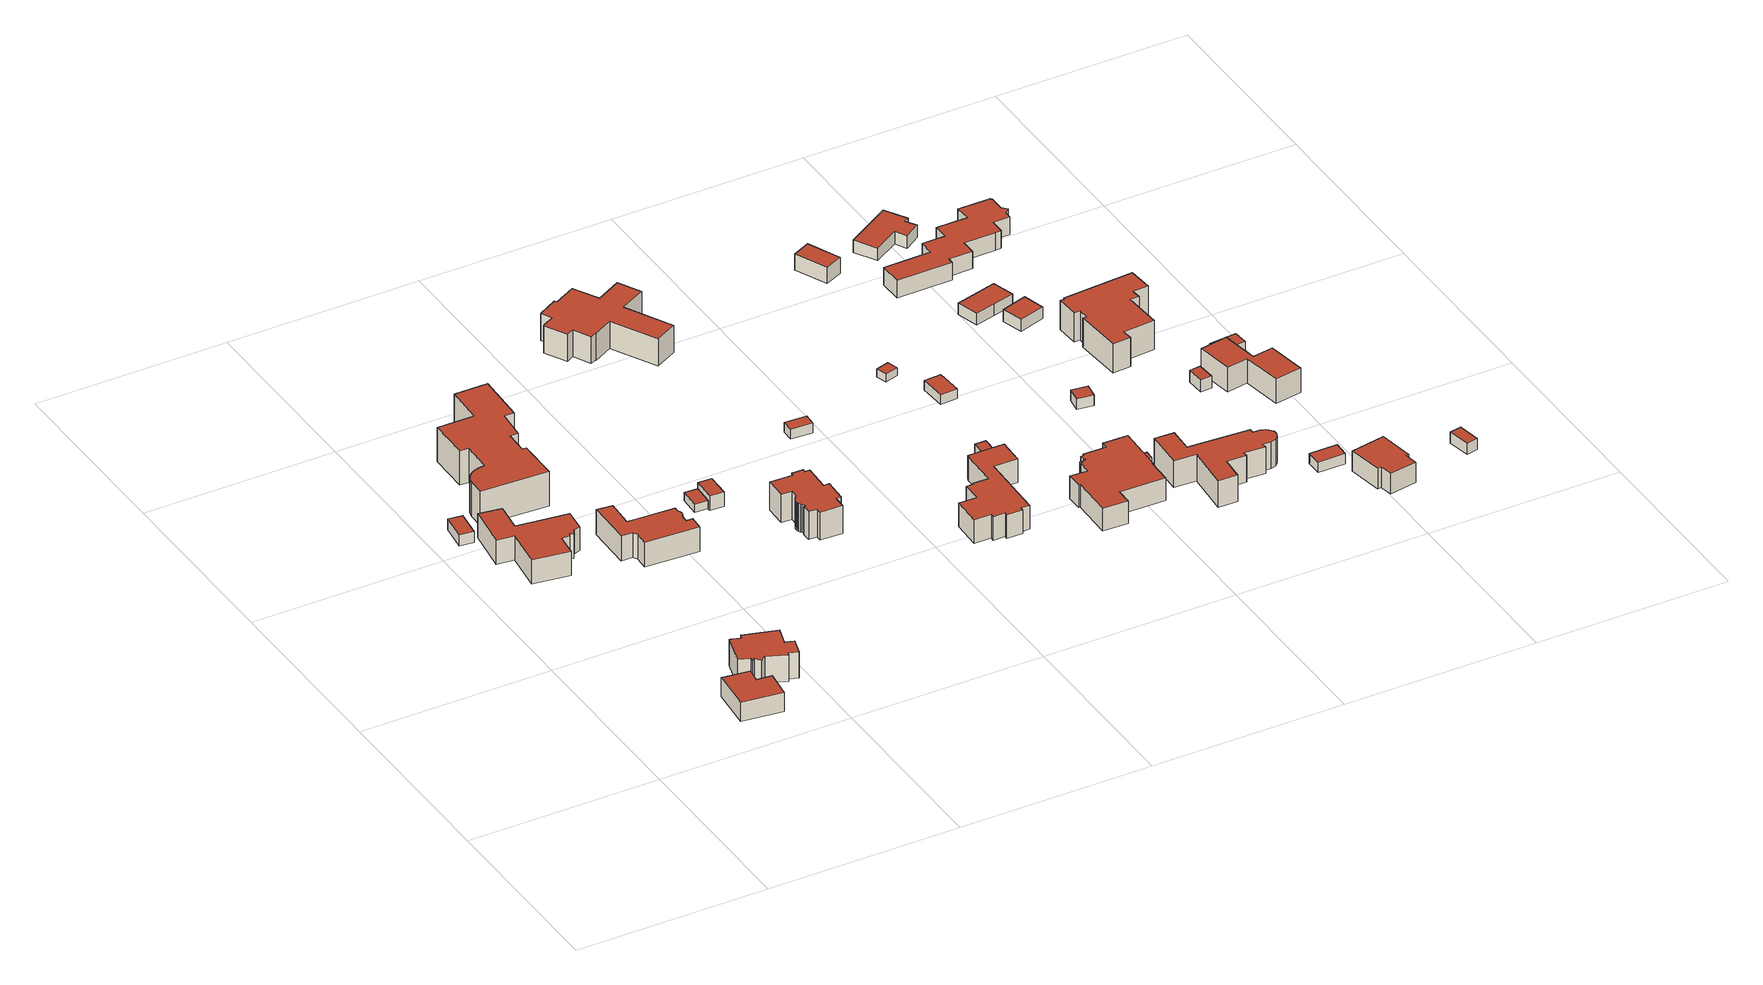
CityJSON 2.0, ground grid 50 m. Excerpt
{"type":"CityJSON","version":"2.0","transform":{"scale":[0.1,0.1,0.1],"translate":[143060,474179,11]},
"CityObjects":{
"building1":{"type":"Building","attributes":{"b3_dak_type":"slanted","b3_h_dak_50p":22.9,"b3_h_dak_70p":23.59,"b3_h_dak_max":24.57,"b3_h_dak_min":20.75,"b3_h_maaiveld":18.26,"b3_kas_warenhuis":false,"b3_mutatie_ahn3_ahn4":false,"b3_reconstructie_onvolledig":false,"b3_rmse_lod12":1.13,"b3_rmse_lod13":1.13,"b3_rmse_lod22":0.064,"b3_val3dity_lod12":"[]","b3_val3dity_lod13":"[]","b3_val3dity_lod22":"[]","b3_volume_lod12":544.6,"b3_volume_lod13":544.6,"b3_volume_lod22":480.14,"geconstateerd":false,"oorspronkelijkbouwjaar":2007,"status":"Pand in gebruik"},"children":["building1-1"]},
"building1-1":{"type":"BuildingPart","parents":["building1"],"geometry":[{"type":"Solid","lod":"1.2","boundaries":[[[[0,1,2,3,4,5]],[[6,4,3,7]],[[8,5,4,6]],[[9,1,0,10]],[[11,2,1,9]],[[7,3,2,11]],[[10,0,5,8]],[[10,8,6,7,11,9]]]],"semantics":{"surfaces":[{"type":"GroundSurface"},{"type":"WallSurface","on_footprint_edge":true},{"type":"RoofSurface"}],"values":[[0,1,1,1,1,1,1,2]]}}]},
"building2":{"type":"Building","attributes":{"b3_dak_type":"slanted","b3_h_dak_50p":22.09,"b3_h_dak_70p":22.3,"b3_h_dak_max":22.69,"b3_h_dak_min":21.48,"b3_h_maaiveld":19.28,"b3_kas_warenhuis":false,"b3_mutatie_ahn3_ahn4":false,"b3_reconstructie_onvolledig":false,"b3_rmse_lod12":0.323,"b3_rmse_lod13":0.323,"b3_rmse_lod22":0.0519,"b3_val3dity_lod12":"[]","b3_val3dity_lod13":"[]","b3_val3dity_lod22":"[]","b3_volume_lod12":74.94,"b3_volume_lod13":74.94,"b3_volume_lod22":70.49,"geconstateerd":false,"oorspronkelijkbouwjaar":2002,"status":"Pand in gebruik"},"children":["building2-1"]},
"building2-1":{"type":"BuildingPart","parents":["building2"],"geometry":[{"type":"Solid","lod":"1.2","boundaries":[[[[12,13,14,15]],[[16,13,12,17]],[[18,14,13,16]],[[17,12,15,19]],[[19,15,14,18]],[[19,18,16,17]]]],"semantics":{"surfaces":[{"type":"GroundSurface"},{"type":"WallSurface","on_footprint_edge":true},{"type":"RoofSurface"}],"values":[[0,1,1,1,1,2]]}}]},
"building3":{"type":"Building","attributes":{"b3_dak_type":"slanted","b3_h_dak_50p":24.72,"b3_h_dak_70p":25.6,"b3_h_dak_max":28.55,"b3_h_dak_min":22.08,"b3_h_maaiveld":19.11,"b3_kas_warenhuis":false,"b3_mutatie_ahn3_ahn4":false,"b3_reconstructie_onvolledig":false,"b3_rmse_lod12":1.85,"b3_rmse_lod13":1.85,"b3_rmse_lod22":0.14,"b3_val3dity_lod12":"[]","b3_val3dity_lod13":"[]","b3_val3dity_lod22":"[]","b3_volume_lod12":1568.44,"b3_volume_lod13":1568.44,"b3_volume_lod22":1357.62,"geconstateerd":false,"oorspronkelijkbouwjaar":1906,"status":"Pand in gebruik"},"children":["building3-1"]},
"building3-1":{"type":"BuildingPart","parents":["building3"],"geometry":[{"type":"Solid","lod":"1.2","boundaries":[[[[20,21,22,23,24,25,26,27,28,29,30,31,32,33,34,35,36]],[[37,21,20,38]],[[38,20,36,39]],[[39,36,35,40]],[[41,22,21,37]],[[42,28,27,43]],[[44,31,30,45]],[[46,32,31,44]],[[43,27,26,47]],[[48,23,22,41]],[[49,29,28,42]],[[45,30,29,49]],[[47,26,25,50]],[[50,25,24,51]],[[51,24,23,48]],[[40,35,34,52]],[[52,34,33,53]],[[53,33,32,46]],[[53,46,44,45,49,42,43,47,50,51,48,41,37,38,39,40,52]]]],"semantics":{"surfaces":[{"type":"GroundSurface"},{"type":"WallSurface","on_footprint_edge":true},{"type":"RoofSurface"}],"values":[[0,1,1,1,1,1,1,1,1,1,1,1,1,1,1,1,1,1,2]]}}]},
"building4":{"type":"Building","attributes":{"b3_dak_type":"slanted","b3_h_dak_50p":24.67,"b3_h_dak_70p":25.36,"b3_h_dak_max":26.97,"b3_h_dak_min":21.22,"b3_h_maaiveld":18.17,"b3_kas_warenhuis":false,"b3_mutatie_ahn3_ahn4":false,"b3_reconstructie_onvolledig":false,"b3_rmse_lod12":1.66,"b3_rmse_lod13":1.23,"b3_rmse_lod22":0.348,"b3_val3dity_lod12":"[]","b3_val3dity_lod13":"[]","b3_val3dity_lod22":"[]","b3_volume_lod12":902.45,"b3_volume_lod13":887.34,"b3_volume_lod22":794.93,"geconstateerd":false,"oorspronkelijkbouwjaar":1911,"status":"Verbouwing pand"},"children":["building4-1"]},
"building4-1":{"type":"BuildingPart","parents":["building4"],"geometry":[{"type":"Solid","lod":"1.2","boundaries":[[[[54,55,56,57,58,59,60,61,62,63,64,65,66,67,68,69,70]],[[71,64,63,72]],[[72,63,62,73]],[[74,60,59,75]],[[76,61,60,74]],[[77,65,64,71]],[[78,66,65,77]],[[73,62,61,76]],[[79,55,54,80]],[[75,59,58,81]],[[82,57,56,83]],[[81,58,57,82]],[[83,56,55,79]],[[84,67,66,78]],[[80,54,70,85]],[[85,70,69,86]],[[86,69,68,87]],[[87,68,67,84]],[[87,84,78,77,71,72,73,76,74,75,81,82,83,79,80,85,86]]]],"semantics":{"surfaces":[{"type":"GroundSurface"},{"type":"WallSurface","on_footprint_edge":true},{"type":"RoofSurface"}],"values":[[0,1,1,1,1,1,1,1,1,1,1,1,1,1,1,1,1,1,2]]}}]},
"building5":{"type":"Building","attributes":{"b3_dak_type":"slanted","b3_h_dak_50p":24.97,"b3_h_dak_70p":25.93,"b3_h_dak_max":30.22,"b3_h_dak_min":21.81,"b3_h_maaiveld":16.63,"b3_kas_warenhuis":false,"b3_mutatie_ahn3_ahn4":false,"b3_reconstructie_onvolledig":false,"b3_rmse_lod12":1.96,"b3_rmse_lod13":1.95,"b3_rmse_lod22":0.185,"b3_val3dity_lod12":"[]","b3_val3dity_lod13":"[]","b3_val3dity_lod22":"[]","b3_volume_lod12":4618.43,"b3_volume_lod13":4620.15,"b3_volume_lod22":4129.19,"geconstateerd":false,"oorspronkelijkbouwjaar":2002,"status":"Pand in gebruik"},"children":["building5-1"]},
"building5-1":{"type":"BuildingPart","parents":["building5"],"geometry":[{"type":"Solid","lod":"1.2","boundaries":[[[[88,89,90,91,92,93,94,95,96,97,98,99,100,101,102,103,104,105,106,107,108]],[[109,105,104,110]],[[111,106,105,109]],[[110,104,103,112]],[[112,103,102,113]],[[114,91,90,115]],[[116,99,98,117]],[[113,102,101,118]],[[119,93,92,120]],[[120,92,91,114]],[[118,101,100,121]],[[121,100,99,116]],[[122,97,96,123]],[[123,96,95,124]],[[117,98,97,122]],[[124,95,94,125]],[[125,94,93,119]],[[126,89,88,127]],[[115,90,89,126]],[[127,88,108,128]],[[128,108,107,129]],[[129,107,106,111]],[[129,111,109,110,112,113,118,121,116,117,122,123,124,125,119,120,114,115,126,127,128]]]],"semantics":{"surfaces":[{"type":"GroundSurface"},{"type":"WallSurface","on_footprint_edge":true},{"type":"RoofSurface"}],"values":[[0,1,1,1,1,1,1,1,1,1,1,1,1,1,1,1,1,1,1,1,1,1,2]]}}]},
"building6":{"type":"Building","attributes":{"b3_dak_type":"slanted","b3_h_dak_50p":23.95,"b3_h_dak_70p":24.98,"b3_h_dak_max":26.87,"b3_h_dak_min":20.5,"b3_h_maaiveld":18.11,"b3_kas_warenhuis":false,"b3_mutatie_ahn3_ahn4":false,"b3_reconstructie_onvolledig":false,"b3_rmse_lod12":2.41,"b3_rmse_lod13":1.26,"b3_rmse_lod22":0.0573,"b3_val3dity_lod12":"[]","b3_val3dity_lod13":"[]","b3_val3dity_lod22":"[]","b3_volume_lod12":1147.74,"b3_volume_lod13":972.97,"b3_volume_lod22":872.02,"geconstateerd":false,"oorspronkelijkbouwjaar":1912,"status":"Pand in gebruik"},"children":["building6-1"]},
"building6-1":{"type":"BuildingPart","parents":["building6"],"geometry":[{"type":"Solid","lod":"1.2","boundaries":[[[[130,131,132,133,134,135,136,137,138,139,140,141,142,143,144,145,146,147,148,149,150,151]],[[152,150,149,153]],[[154,148,147,155]],[[155,147,146,156]],[[156,146,145,157]],[[153,149,148,154]],[[158,131,130,159]],[[157,145,144,160]],[[160,144,143,161]],[[161,143,142,162]],[[162,142,141,163]],[[163,141,140,164]],[[164,140,139,165]],[[166,137,136,167]],[[168,138,137,166]],[[165,139,138,168]],[[167,136,135,169]],[[169,135,134,170]],[[170,134,133,171]],[[171,133,132,172]],[[173,151,150,152]],[[159,130,151,173]],[[172,132,131,158]],[[172,158,159,173,152,153,154,155,156,157,160,161,162,163,164,165,168,166,167,169,170,171]]]],"semantics":{"surfaces":[{"type":"GroundSurface"},{"type":"WallSurface","on_footprint_edge":true},{"type":"RoofSurface"}],"values":[[0,1,1,1,1,1,1,1,1,1,1,1,1,1,1,1,1,1,1,1,1,1,1,2]]}}]},
"building7":{"type":"Building","attributes":{"b3_dak_type":"slanted","b3_h_dak_50p":19.41,"b3_h_dak_70p":19.46,"b3_h_dak_max":20.39,"b3_h_dak_min":19.2,"b3_h_maaiveld":17.26,"b3_kas_warenhuis":false,"b3_mutatie_ahn3_ahn4":false,"b3_reconstructie_onvolledig":false,"b3_rmse_lod12":0.32,"b3_rmse_lod13":0.32,"b3_rmse_lod22":0.264,"b3_val3dity_lod12":"[]","b3_val3dity_lod13":"[]","b3_val3dity_lod22":"[]","b3_volume_lod12":40.21,"b3_volume_lod13":40.21,"b3_volume_lod22":39.41,"geconstateerd":false,"oorspronkelijkbouwjaar":2015,"status":"Pand in gebruik"},"children":["building7-1"]},
"building7-1":{"type":"BuildingPart","parents":["building7"],"geometry":[{"type":"Solid","lod":"1.2","boundaries":[[[[174,175,176,177]],[[178,176,175,179]],[[180,177,176,178]],[[181,174,177,180]],[[179,175,174,181]],[[179,181,180,178]]]],"semantics":{"surfaces":[{"type":"GroundSurface"},{"type":"WallSurface","on_footprint_edge":true},{"type":"RoofSurface"}],"values":[[0,1,1,1,1,2]]}}]},
"building8":{"type":"Building","attributes":{"b3_dak_type":"slanted","b3_h_dak_50p":20.77,"b3_h_dak_70p":21.13,"b3_h_dak_max":21.86,"b3_h_dak_min":19.8,"b3_h_maaiveld":17.19,"b3_kas_warenhuis":false,"b3_mutatie_ahn3_ahn4":false,"b3_reconstructie_onvolledig":false,"b3_rmse_lod12":0.641,"b3_rmse_lod13":0.641,"b3_rmse_lod22":0.173,"b3_val3dity_lod12":"[]","b3_val3dity_lod13":"[]","b3_val3dity_lod22":"[]","b3_volume_lod12":87.52,"b3_volume_lod13":87.52,"b3_volume_lod22":88.59,"geconstateerd":false,"oorspronkelijkbouwjaar":1920,"status":"Pand in gebruik"},"children":["building8-1"]},
"building8-1":{"type":"BuildingPart","parents":["building8"],"geometry":[{"type":"Solid","lod":"1.2","boundaries":[[[[182,183,184,185]],[[186,183,182,187]],[[188,184,183,186]],[[187,182,185,189]],[[189,185,184,188]],[[189,188,186,187]]]],"semantics":{"surfaces":[{"type":"GroundSurface"},{"type":"WallSurface","on_footprint_edge":true},{"type":"RoofSurface"}],"values":[[0,1,1,1,1,2]]}}]},
"building9":{"type":"Building","attributes":{"b3_dak_type":"slanted","b3_h_dak_50p":24.03,"b3_h_dak_70p":24.67,"b3_h_dak_max":25.68,"b3_h_dak_min":19.98,"b3_h_maaiveld":16.99,"b3_kas_warenhuis":false,"b3_mutatie_ahn3_ahn4":false,"b3_reconstructie_onvolledig":false,"b3_rmse_lod12":1.47,"b3_rmse_lod13":1.24,"b3_rmse_lod22":0.271,"b3_val3dity_lod12":"[]","b3_val3dity_lod13":"[]","b3_val3dity_lod22":"[]","b3_volume_lod12":1145.18,"b3_volume_lod13":1140.78,"b3_volume_lod22":1043.42,"geconstateerd":false,"oorspronkelijkbouwjaar":1912,"status":"Pand in gebruik"},"children":["building9-1"]},
"building9-1":{"type":"BuildingPart","parents":["building9"],"geometry":[{"type":"Solid","lod":"1.2","boundaries":[[[[190,191,192,193,194,195,196,197,198,199,200,201,202,203,204,205,206,207,208,209,210,211,212,213,214,215,216,217,218]],[[219,214,213,220]],[[221,215,214,219]],[[222,212,211,223]],[[220,213,212,222]],[[224,198,197,225]],[[226,216,215,221]],[[227,210,209,228]],[[223,211,210,227]],[[229,217,216,226]],[[228,209,208,230]],[[231,207,206,232]],[[230,208,207,231]],[[233,205,204,234]],[[232,206,205,233]],[[234,204,203,235]],[[235,203,202,236]],[[236,202,201,237]],[[237,201,200,238]],[[239,191,190,240]],[[241,192,191,239]],[[238,200,199,242]],[[242,199,198,224]],[[243,195,194,244]],[[245,196,195,243]],[[225,197,196,245]],[[244,194,193,246]],[[246,193,192,241]],[[247,218,217,229]],[[240,190,218,247]],[[240,247,229,226,221,219,220,222,223,227,228,230,231,232,233,234,235,236,237,238,242,224,225,245,243,244,246,241,239]]]],"semantics":{"surfaces":[{"type":"GroundSurface"},{"type":"WallSurface","on_footprint_edge":true},{"type":"RoofSurface"}],"values":[[0,1,1,1,1,1,1,1,1,1,1,1,1,1,1,1,1,1,1,1,1,1,1,1,1,1,1,1,1,1,2]]}}]},
"building10":{"type":"Building","attributes":{"b3_dak_type":"slanted","b3_h_dak_50p":22.88,"b3_h_dak_70p":23.99,"b3_h_dak_max":26.92,"b3_h_dak_min":20.02,"b3_h_maaiveld":16.65,"b3_kas_warenhuis":false,"b3_mutatie_ahn3_ahn4":false,"b3_reconstructie_onvolledig":false,"b3_rmse_lod12":2,"b3_rmse_lod13":1.92,"b3_rmse_lod22":0.146,"b3_val3dity_lod12":"[]","b3_val3dity_lod13":"[]","b3_val3dity_lod22":"[303]","b3_volume_lod12":2554.31,"b3_volume_lod13":2588.06,"b3_volume_lod22":2226.44,"geconstateerd":false,"oorspronkelijkbouwjaar":1980,"status":"Pand in gebruik"},"children":["building10-1"]},
"building10-1":{"type":"BuildingPart","parents":["building10"],"geometry":[{"type":"Solid","lod":"1.2","boundaries":[[[[248,249,250,251,252,253,254,255,256,257,258,259,260,261,262,263,264,265,266,267]],[[268,261,260,269]],[[269,260,259,270]],[[271,262,261,268]],[[270,259,258,272]],[[272,258,257,273]],[[273,257,256,274]],[[274,256,255,275]],[[275,255,254,276]],[[276,254,253,277]],[[277,253,252,278]],[[278,252,251,279]],[[279,251,250,280]],[[281,249,248,282]],[[280,250,249,281]],[[283,264,263,284]],[[282,248,267,285]],[[285,267,266,286]],[[287,265,264,283]],[[284,263,262,271]],[[286,266,265,287]],[[286,287,283,284,271,268,269,270,272,273,274,275,276,277,278,279,280,281,282,285]]]],"semantics":{"surfaces":[{"type":"GroundSurface"},{"type":"WallSurface","on_footprint_edge":true},{"type":"RoofSurface"}],"values":[[0,1,1,1,1,1,1,1,1,1,1,1,1,1,1,1,1,1,1,1,1,2]]}}]},
"building11":{"type":"Building","attributes":{"b3_dak_type":"multiple horizontal","b3_h_dak_50p":18.12,"b3_h_dak_70p":18.23,"b3_h_dak_max":18.45,"b3_h_dak_min":17.78,"b3_h_maaiveld":15.51,"b3_kas_warenhuis":false,"b3_mutatie_ahn3_ahn4":false,"b3_reconstructie_onvolledig":false,"b3_rmse_lod12":0.187,"b3_rmse_lod13":0.187,"b3_rmse_lod22":0.0232,"b3_val3dity_lod12":"[]","b3_val3dity_lod13":"[]","b3_val3dity_lod22":"[]","b3_volume_lod12":48.86,"b3_volume_lod13":48.86,"b3_volume_lod22":47,"geconstateerd":false,"oorspronkelijkbouwjaar":2005,"status":"Pand in gebruik"},"children":["building11-1"]},
"building11-1":{"type":"BuildingPart","parents":["building11"],"geometry":[{"type":"Solid","lod":"1.2","boundaries":[[[[288,289,290,291]],[[292,289,288,293]],[[293,288,291,294]],[[295,290,289,292]],[[294,291,290,295]],[[294,295,292,293]]]],"semantics":{"surfaces":[{"type":"GroundSurface"},{"type":"WallSurface","on_footprint_edge":true},{"type":"RoofSurface"}],"values":[[0,1,1,1,1,2]]}}]},
"building12":{"type":"Building","attributes":{"b3_dak_type":"slanted","b3_h_dak_50p":21.19,"b3_h_dak_70p":22.03,"b3_h_dak_max":24.36,"b3_h_dak_min":18.26,"b3_h_maaiveld":15.5,"b3_kas_warenhuis":false,"b3_mutatie_ahn3_ahn4":false,"b3_reconstructie_onvolledig":false,"b3_rmse_lod12":1.66,"b3_rmse_lod13":1.66,"b3_rmse_lod22":0.124,"b3_val3dity_lod12":"[]","b3_val3dity_lod13":"[]","b3_val3dity_lod22":"[]","b3_volume_lod12":1557.78,"b3_volume_lod13":1557.78,"b3_volume_lod22":1345.39,"geconstateerd":false,"oorspronkelijkbouwjaar":1985,"status":"Pand in gebruik"},"children":["building12-1"]},
"building12-1":{"type":"BuildingPart","parents":["building12"],"geometry":[{"type":"Solid","lod":"1.2","boundaries":[[[[296,297,298,299,300,301,302,303,304,305,306,307,308,309,310,311,312,313,314,315]],[[316,313,312,317]],[[318,314,313,316]],[[319,308,307,320]],[[321,309,308,319]],[[320,307,306,322]],[[322,306,305,323]],[[324,304,303,325]],[[323,305,304,324]],[[325,303,302,326]],[[326,302,301,327]],[[327,301,300,328]],[[328,300,299,329]],[[330,297,296,331]],[[329,299,298,332]],[[332,298,297,330]],[[331,296,315,333]],[[334,310,309,321]],[[335,311,310,334]],[[317,312,311,335]],[[333,315,314,318]],[[333,318,316,317,335,334,321,319,320,322,323,324,325,326,327,328,329,332,330,331]]]],"semantics":{"surfaces":[{"type":"GroundSurface"},{"type":"WallSurface","on_footprint_edge":true},{"type":"RoofSurface"}],"values":[[0,1,1,1,1,1,1,1,1,1,1,1,1,1,1,1,1,1,1,1,1,2]]}}]},
"building13":{"type":"Building","attributes":{"b3_dak_type":"slanted","b3_h_dak_50p":17.94,"b3_h_dak_70p":18.1,"b3_h_dak_max":18.31,"b3_h_dak_min":17.45,"b3_h_maaiveld":15.25,"b3_kas_warenhuis":false,"b3_mutatie_ahn3_ahn4":false,"b3_reconstructie_onvolledig":false,"b3_rmse_lod12":0.229,"b3_rmse_lod13":0.229,"b3_rmse_lod22":0.0531,"b3_val3dity_lod12":"[]","b3_val3dity_lod13":"[]","b3_val3dity_lod22":"[]","b3_volume_lod12":36.89,"b3_volume_lod13":36.89,"b3_volume_lod22":35.04,"geconstateerd":false,"oorspronkelijkbouwjaar":1985,"status":"Pand in gebruik"},"children":["building13-1"]},
"building13-1":{"type":"BuildingPart","parents":["building13"],"geometry":[{"type":"Solid","lod":"1.2","boundaries":[[[[336,337,338,339]],[[340,336,339,341]],[[341,339,338,342]],[[342,338,337,343]],[[343,337,336,340]],[[343,340,341,342]]]],"semantics":{"surfaces":[{"type":"GroundSurface"},{"type":"WallSurface","on_footprint_edge":true},{"type":"RoofSurface"}],"values":[[0,1,1,1,1,2]]}}]},
"building14":{"type":"Building","attributes":{"b3_dak_type":"slanted","b3_h_dak_50p":16.38,"b3_h_dak_70p":16.51,"b3_h_dak_max":16.69,"b3_h_dak_min":16,"b3_h_maaiveld":14.3,"b3_kas_warenhuis":false,"b3_mutatie_ahn3_ahn4":false,"b3_reconstructie_onvolledig":false,"b3_rmse_lod12":0.215,"b3_rmse_lod13":0.215,"b3_rmse_lod22":0.0604,"b3_val3dity_lod12":"[]","b3_val3dity_lod13":"[]","b3_val3dity_lod22":"[]","b3_volume_lod12":23.32,"b3_volume_lod13":23.32,"b3_volume_lod22":21.91,"geconstateerd":false,"oorspronkelijkbouwjaar":2005,"status":"Pand in gebruik"},"children":["building14-1"]},
"building14-1":{"type":"BuildingPart","parents":["building14"],"geometry":[{"type":"Solid","lod":"1.2","boundaries":[[[[344,345,346,347]],[[348,346,345,349]],[[350,347,346,348]],[[351,344,347,350]],[[349,345,344,351]],[[349,351,350,348]]]],"semantics":{"surfaces":[{"type":"GroundSurface"},{"type":"WallSurface","on_footprint_edge":true},{"type":"RoofSurface"}],"values":[[0,1,1,1,1,2]]}}]},
"building15":{"type":"Building","attributes":{"b3_dak_type":"slanted","b3_h_dak_50p":19.77,"b3_h_dak_70p":20.82,"b3_h_dak_max":23.13,"b3_h_dak_min":15.05,"b3_h_maaiveld":14.56,"b3_kas_warenhuis":false,"b3_mutatie_ahn3_ahn4":false,"b3_reconstructie_onvolledig":false,"b3_rmse_lod12":1.78,"b3_rmse_lod13":1.78,"b3_rmse_lod22":0.164,"b3_val3dity_lod12":"[]","b3_val3dity_lod13":"[]","b3_val3dity_lod22":"[]","b3_volume_lod12":2058.43,"b3_volume_lod13":2058.43,"b3_volume_lod22":1721.95,"geconstateerd":false,"oorspronkelijkbouwjaar":1985,"status":"Pand in gebruik"},"children":["building15-1"]},
"building15-1":{"type":"BuildingPart","parents":["building15"],"geometry":[{"type":"Solid","lod":"1.2","boundaries":[[[[352,353,354,355,356,357,358,359,360,361,362,363,364,365,366,367,368,369,370,371,372,373,374,375]],[[376,353,352,377]],[[377,352,375,378]],[[378,375,374,379]],[[379,374,373,380]],[[380,373,372,381]],[[382,355,354,383]],[[383,354,353,376]],[[384,368,367,385]],[[386,369,368,384]],[[387,370,369,386]],[[385,367,366,388]],[[389,356,355,382]],[[390,357,356,389]],[[381,372,371,391]],[[392,365,364,393]],[[388,366,365,392]],[[391,371,370,387]],[[394,362,361,395]],[[395,361,360,396]],[[397,358,357,390]],[[398,359,358,397]],[[393,364,363,399]],[[399,363,362,394]],[[396,360,359,398]],[[398,397,390,389,382,383,376,377,378,379,380,381,391,387,386,384,385,388,392,393,399,394,395,396]]]],"semantics":{"surfaces":[{"type":"GroundSurface"},{"type":"WallSurface","on_footprint_edge":true},{"type":"RoofSurface"}],"values":[[0,1,1,1,1,1,1,1,1,1,1,1,1,1,1,1,1,1,1,1,1,1,1,1,1,2]]}}]},
"building16":{"type":"Building","attributes":{"b3_dak_type":"slanted","b3_h_dak_50p":16.86,"b3_h_dak_70p":17.04,"b3_h_dak_max":17.31,"b3_h_dak_min":16.4,"b3_h_maaiveld":14.42,"b3_kas_warenhuis":false,"b3_mutatie_ahn3_ahn4":false,"b3_reconstructie_onvolledig":false,"b3_rmse_lod12":0.318,"b3_rmse_lod13":0.318,"b3_rmse_lod22":0.0388,"b3_val3dity_lod12":"[]","b3_val3dity_lod13":"[]","b3_val3dity_lod22":"[]","b3_volume_lod12":83.45,"b3_volume_lod13":83.45,"b3_volume_lod22":77.71,"geconstateerd":false,"oorspronkelijkbouwjaar":1996,"status":"Pand in gebruik"},"children":["building16-1"]},
"building16-1":{"type":"BuildingPart","parents":["building16"],"geometry":[{"type":"Solid","lod":"1.2","boundaries":[[[[400,401,402,403]],[[404,400,403,405]],[[405,403,402,406]],[[406,402,401,407]],[[407,401,400,404]],[[407,404,405,406]]]],"semantics":{"surfaces":[{"type":"GroundSurface"},{"type":"WallSurface","on_footprint_edge":true},{"type":"RoofSurface"}],"values":[[0,1,1,1,1,2]]}}]},
"building17":{"type":"Building","attributes":{"b3_dak_type":"multiple horizontal","b3_h_dak_50p":16.24,"b3_h_dak_70p":16.31,"b3_h_dak_max":16.55,"b3_h_dak_min":16.03,"b3_h_maaiveld":14.12,"b3_kas_warenhuis":false,"b3_mutatie_ahn3_ahn4":false,"b3_reconstructie_onvolledig":false,"b3_rmse_lod12":0.12,"b3_rmse_lod13":0.12,"b3_rmse_lod22":0.101,"b3_val3dity_lod12":"[]","b3_val3dity_lod13":"[]","b3_val3dity_lod22":"[]","b3_volume_lod12":11.13,"b3_volume_lod13":11.13,"b3_volume_lod22":10.81,"geconstateerd":false,"oorspronkelijkbouwjaar":2005,"status":"Pand in gebruik"},"children":["building17-1"]},
"building17-1":{"type":"BuildingPart","parents":["building17"],"geometry":[{"type":"Solid","lod":"1.2","boundaries":[[[[408,409,410,411]],[[412,410,409,413]],[[414,411,410,412]],[[415,408,411,414]],[[413,409,408,415]],[[413,415,414,412]]]],"semantics":{"surfaces":[{"type":"GroundSurface"},{"type":"WallSurface","on_footprint_edge":true},{"type":"RoofSurface"}],"values":[[0,1,1,1,1,2]]}}]},
"building18":{"type":"Building","attributes":{"b3_dak_type":"slanted","b3_h_dak_50p":17.98,"b3_h_dak_70p":18.13,"b3_h_dak_max":19.12,"b3_h_dak_min":17.92,"b3_h_maaiveld":13.97,"b3_kas_warenhuis":false,"b3_mutatie_ahn3_ahn4":false,"b3_reconstructie_onvolledig":false,"b3_rmse_lod12":0.431,"b3_rmse_lod13":0.431,"b3_rmse_lod22":0.137,"b3_val3dity_lod12":"[]","b3_val3dity_lod13":"[]","b3_val3dity_lod22":"[]","b3_volume_lod12":209.11,"b3_volume_lod13":209.11,"b3_volume_lod22":198.8,"geconstateerd":false,"oorspronkelijkbouwjaar":2008,"status":"Pand in gebruik"},"children":["building18-1"]},
"building18-1":{"type":"BuildingPart","parents":["building18"],"geometry":[{"type":"Solid","lod":"1.2","boundaries":[[[[416,417,418,419]],[[420,417,416,421]],[[422,418,417,420]],[[421,416,419,423]],[[423,419,418,422]],[[423,422,420,421]]]],"semantics":{"surfaces":[{"type":"GroundSurface"},{"type":"WallSurface","on_footprint_edge":true},{"type":"RoofSurface"}],"values":[[0,1,1,1,1,2]]}}]},
"building19":{"type":"Building","attributes":{"b3_dak_type":"slanted","b3_h_dak_50p":16.47,"b3_h_dak_70p":16.58,"b3_h_dak_max":16.78,"b3_h_dak_min":16.07,"b3_h_maaiveld":13.7,"b3_kas_warenhuis":false,"b3_mutatie_ahn3_ahn4":false,"b3_reconstructie_onvolledig":false,"b3_rmse_lod12":0.222,"b3_rmse_lod13":0.222,"b3_rmse_lod22":0.206,"b3_val3dity_lod12":"[]","b3_val3dity_lod13":"[]","b3_val3dity_lod22":"[]","b3_volume_lod12":47.29,"b3_volume_lod13":47.29,"b3_volume_lod22":46.44,"geconstateerd":false,"oorspronkelijkbouwjaar":2012,"status":"Pand in gebruik"},"children":["building19-1"]},
"building19-1":{"type":"BuildingPart","parents":["building19"],"geometry":[{"type":"Solid","lod":"1.2","boundaries":[[[[424,425,426,427]],[[428,426,425,429]],[[430,427,426,428]],[[431,424,427,430]],[[429,425,424,431]],[[429,431,430,428]]]],"semantics":{"surfaces":[{"type":"GroundSurface"},{"type":"WallSurface","on_footprint_edge":true},{"type":"RoofSurface"}],"values":[[0,1,1,1,1,2]]}}]},
"building20":{"type":"Building","attributes":{"b3_dak_type":"slanted","b3_h_dak_50p":20.21,"b3_h_dak_70p":21.43,"b3_h_dak_max":25.62,"b3_h_dak_min":16.62,"b3_h_maaiveld":14.23,"b3_kas_warenhuis":false,"b3_mutatie_ahn3_ahn4":false,"b3_reconstructie_onvolledig":false,"b3_rmse_lod12":2.44,"b3_rmse_lod13":2.26,"b3_rmse_lod22":0.178,"b3_val3dity_lod12":"[]","b3_val3dity_lod13":"[]","b3_val3dity_lod22":"[]","b3_volume_lod12":1732.97,"b3_volume_lod13":1709.48,"b3_volume_lod22":1462.43,"geconstateerd":false,"oorspronkelijkbouwjaar":1916,"status":"Pand in gebruik"},"children":["building20-1"]},
"building20-1":{"type":"BuildingPart","parents":["building20"],"geometry":[{"type":"Solid","lod":"1.2","boundaries":[[[[432,433,434,435,436,437,438,439,440,441,442,443,444,445,446,447,448,449,450,451,452]],[[453,450,449,454]],[[455,451,450,453]],[[456,448,447,457]],[[454,449,448,456]],[[458,443,442,459]],[[460,444,443,458]],[[457,447,446,461]],[[461,446,445,462]],[[462,445,444,460]],[[463,439,438,464]],[[465,440,439,463]],[[459,442,441,466]],[[466,441,440,465]],[[467,433,432,468]],[[469,437,436,470]],[[470,436,435,471]],[[471,435,434,472]],[[464,438,437,469]],[[472,434,433,467]],[[473,452,451,455]],[[468,432,452,473]],[[468,473,455,453,454,456,457,461,462,460,458,459,466,465,463,464,469,470,471,472,467]]]],"semantics":{"surfaces":[{"type":"GroundSurface"},{"type":"WallSurface","on_footprint_edge":true},{"type":"RoofSurface"}],"values":[[0,1,1,1,1,1,1,1,1,1,1,1,1,1,1,1,1,1,1,1,1,1,2]]}}]},
"building21":{"type":"Building","attributes":{"b3_dak_type":"slanted","b3_h_dak_50p":16.47,"b3_h_dak_70p":16.69,"b3_h_dak_max":17.08,"b3_h_dak_min":15.64,"b3_h_maaiveld":13.53,"b3_kas_warenhuis":false,"b3_mutatie_ahn3_ahn4":false,"b3_reconstructie_onvolledig":false,"b3_rmse_lod12":0.412,"b3_rmse_lod13":0.412,"b3_rmse_lod22":0.0541,"b3_val3dity_lod12":"[]","b3_val3dity_lod13":"[]","b3_val3dity_lod22":"[]","b3_volume_lod12":206.44,"b3_volume_lod13":206.44,"b3_volume_lod22":191.25,"geconstateerd":false,"oorspronkelijkbouwjaar":2011,"status":"Pand in gebruik"},"children":["building21-1"]},
"building21-1":{"type":"BuildingPart","parents":["building21"],"geometry":[{"type":"Solid","lod":"1.2","boundaries":[[[[474,475,476,477,478]],[[479,476,475,480]],[[481,477,476,479]],[[482,474,478,483]],[[483,478,477,481]],[[480,475,474,482]],[[480,482,483,481,479]]]],"semantics":{"surfaces":[{"type":"GroundSurface"},{"type":"WallSurface","on_footprint_edge":true},{"type":"RoofSurface"}],"values":[[0,1,1,1,1,1,2]]}}]},
"building22":{"type":"Building","attributes":{"b3_dak_type":"multiple horizontal","b3_h_dak_50p":17.15,"b3_h_dak_70p":17.16,"b3_h_dak_max":17.22,"b3_h_dak_min":16.56,"b3_h_maaiveld":13.78,"b3_kas_warenhuis":false,"b3_mutatie_ahn3_ahn4":false,"b3_reconstructie_onvolledig":false,"b3_rmse_lod12":0.155,"b3_rmse_lod13":0.155,"b3_rmse_lod22":0.0329,"b3_val3dity_lod12":"[]","b3_val3dity_lod13":"[]","b3_val3dity_lod22":"[]","b3_volume_lod12":354.41,"b3_volume_lod13":354.41,"b3_volume_lod22":346.56,"geconstateerd":false,"oorspronkelijkbouwjaar":2017,"status":"Pand in gebruik"},"children":["building22-1"]},
"building22-1":{"type":"BuildingPart","parents":["building22"],"geometry":[{"type":"Solid","lod":"1.2","boundaries":[[[[484,485,486,487,488,489,490,491]],[[492,485,484,493]],[[493,484,491,494]],[[495,486,485,492]],[[496,487,486,495]],[[497,488,487,496]],[[494,491,490,498]],[[498,490,489,499]],[[499,489,488,497]],[[499,497,496,495,492,493,494,498]]]],"semantics":{"surfaces":[{"type":"GroundSurface"},{"type":"WallSurface","on_footprint_edge":true},{"type":"RoofSurface"}],"values":[[0,1,1,1,1,1,1,1,1,2]]}}]},
"building23":{"type":"Building","attributes":{"b3_dak_type":"slanted","b3_h_dak_50p":16.2,"b3_h_dak_70p":16.49,"b3_h_dak_max":16.93,"b3_h_dak_min":15.37,"b3_h_maaiveld":13.32,"b3_kas_warenhuis":false,"b3_mutatie_ahn3_ahn4":false,"b3_reconstructie_onvolledig":false,"b3_rmse_lod12":0.515,"b3_rmse_lod13":0.515,"b3_rmse_lod22":0.0295,"b3_val3dity_lod12":"[]","b3_val3dity_lod13":"[]","b3_val3dity_lod22":"[]","b3_volume_lod12":128.09,"b3_volume_lod13":128.09,"b3_volume_lod22":116.57,"geconstateerd":false,"oorspronkelijkbouwjaar":1972,"status":"Pand in gebruik"},"children":["building23-1"]},
"building23-1":{"type":"BuildingPart","parents":["building23"],"geometry":[{"type":"Solid","lod":"1.2","boundaries":[[[[500,501,502,503]],[[504,501,500,505]],[[505,500,503,506]],[[506,503,502,507]],[[507,502,501,504]],[[507,504,505,506]]]],"semantics":{"surfaces":[{"type":"GroundSurface"},{"type":"WallSurface","on_footprint_edge":true},{"type":"RoofSurface"}],"values":[[0,1,1,1,1,2]]}}]},
"building24":{"type":"Building","attributes":{"b3_dak_type":"slanted","b3_h_dak_50p":16.76,"b3_h_dak_70p":18.26,"b3_h_dak_max":21.17,"b3_h_dak_min":15.94,"b3_h_maaiveld":13.55,"b3_kas_warenhuis":false,"b3_mutatie_ahn3_ahn4":false,"b3_reconstructie_onvolledig":false,"b3_rmse_lod12":1.44,"b3_rmse_lod13":1.44,"b3_rmse_lod22":0.258,"b3_val3dity_lod12":"[]","b3_val3dity_lod13":"[]","b3_val3dity_lod22":"[]","b3_volume_lod12":1418.6,"b3_volume_lod13":1418.6,"b3_volume_lod22":1218.87,"geconstateerd":false,"oorspronkelijkbouwjaar":1973,"status":"Pand in gebruik"},"children":["building24-1"]},
"building24-1":{"type":"BuildingPart","parents":["building24"],"geometry":[{"type":"Solid","lod":"1.2","boundaries":[[[[508,509,510,511,512,513,514,515,516,517,518,519,520,521,522,523,524,525,526,527,528,529,530,531,532]],[[533,509,508,534]],[[535,510,509,533]],[[536,517,516,537]],[[538,518,517,536]],[[539,512,511,540]],[[540,511,510,535]],[[534,508,532,541]],[[541,532,531,542]],[[542,531,530,543]],[[544,524,523,545]],[[546,525,524,544]],[[547,528,527,548]],[[549,529,528,547]],[[548,527,526,550]],[[550,526,525,546]],[[551,522,521,552]],[[552,521,520,553]],[[554,519,518,538]],[[553,520,519,554]],[[537,516,515,555]],[[555,515,514,556]],[[557,513,512,539]],[[556,514,513,557]],[[545,523,522,551]],[[543,530,529,549]],[[543,549,547,548,550,546,544,545,551,552,553,554,538,536,537,555,556,557,539,540,535,533,534,541,542]]]],"semantics":{"surfaces":[{"type":"GroundSurface"},{"type":"WallSurface","on_footprint_edge":true},{"type":"RoofSurface"}],"values":[[0,1,1,1,1,1,1,1,1,1,1,1,1,1,1,1,1,1,1,1,1,1,1,1,1,1,2]]}}]},
"building25":{"type":"Building","attributes":{"b3_dak_type":"multiple horizontal","b3_h_dak_50p":15.94,"b3_h_dak_70p":16.04,"b3_h_dak_max":16.19,"b3_h_dak_min":15.8,"b3_h_maaiveld":13.28,"b3_kas_warenhuis":false,"b3_mutatie_ahn3_ahn4":false,"b3_reconstructie_onvolledig":false,"b3_rmse_lod12":0.124,"b3_rmse_lod13":0.124,"b3_rmse_lod22":0.0993,"b3_val3dity_lod12":"[]","b3_val3dity_lod13":"[]","b3_val3dity_lod22":"[]","b3_volume_lod12":80.66,"b3_volume_lod13":80.66,"b3_volume_lod22":78.52,"geconstateerd":false,"oorspronkelijkbouwjaar":1985,"status":"Pand in gebruik"},"children":["building25-1"]},
"building25-1":{"type":"BuildingPart","parents":["building25"],"geometry":[{"type":"Solid","lod":"1.2","boundaries":[[[[558,559,560,561]],[[562,559,558,563]],[[564,560,559,562]],[[563,558,561,565]],[[565,561,560,564]],[[565,564,562,563]]]],"semantics":{"surfaces":[{"type":"GroundSurface"},{"type":"WallSurface","on_footprint_edge":true},{"type":"RoofSurface"}],"values":[[0,1,1,1,1,2]]}}]},
"building26":{"type":"Building","attributes":{"b3_dak_type":"slanted","b3_h_dak_50p":16.41,"b3_h_dak_70p":16.57,"b3_h_dak_max":16.97,"b3_h_dak_min":15.65,"b3_h_maaiveld":13.23,"b3_kas_warenhuis":false,"b3_mutatie_ahn3_ahn4":false,"b3_reconstructie_onvolledig":false,"b3_rmse_lod12":0.334,"b3_rmse_lod13":0.334,"b3_rmse_lod22":0.0562,"b3_val3dity_lod12":"[]","b3_val3dity_lod13":"[]","b3_val3dity_lod22":"[]","b3_volume_lod12":44.84,"b3_volume_lod13":44.84,"b3_volume_lod22":41.67,"geconstateerd":false,"oorspronkelijkbouwjaar":1916,"status":"Pand in gebruik"},"children":["building26-1"]},
"building26-1":{"type":"BuildingPart","parents":["building26"],"geometry":[{"type":"Solid","lod":"1.2","boundaries":[[[[566,567,568,569]],[[570,567,566,571]],[[571,566,569,572]],[[573,568,567,570]],[[572,569,568,573]],[[572,573,570,571]]]],"semantics":{"surfaces":[{"type":"GroundSurface"},{"type":"WallSurface","on_footprint_edge":true},{"type":"RoofSurface"}],"values":[[0,1,1,1,1,2]]}}]},
"building27":{"type":"Building","attributes":{"b3_dak_type":"slanted","b3_h_dak_50p":17.99,"b3_h_dak_70p":18.61,"b3_h_dak_max":22.6,"b3_h_dak_min":16.02,"b3_h_maaiveld":13.1,"b3_kas_warenhuis":false,"b3_mutatie_ahn3_ahn4":false,"b3_reconstructie_onvolledig":false,"b3_rmse_lod12":1.59,"b3_rmse_lod13":1.59,"b3_rmse_lod22":0.179,"b3_val3dity_lod12":"[]","b3_val3dity_lod13":"[]","b3_val3dity_lod22":"[]","b3_volume_lod12":606.67,"b3_volume_lod13":606.67,"b3_volume_lod22":525.72,"geconstateerd":false,"oorspronkelijkbouwjaar":1984,"status":"Pand in gebruik"},"children":["building27-1"]},
"building27-1":{"type":"BuildingPart","parents":["building27"],"geometry":[{"type":"Solid","lod":"1.2","boundaries":[[[[574,575,576,577,578,579,580,581]],[[582,579,578,583]],[[584,580,579,582]],[[583,578,577,585]],[[586,574,581,587]],[[587,581,580,584]],[[585,577,576,588]],[[588,576,575,589]],[[589,575,574,586]],[[589,586,587,584,582,583,585,588]]]],"semantics":{"surfaces":[{"type":"GroundSurface"},{"type":"WallSurface","on_footprint_edge":true},{"type":"RoofSurface"}],"values":[[0,1,1,1,1,1,1,1,1,2]]}}]},
"building28":{"type":"Building","attributes":{"b3_dak_type":"slanted","b3_h_dak_50p":17.37,"b3_h_dak_70p":19.16,"b3_h_dak_max":21.7,"b3_h_dak_min":15.86,"b3_h_maaiveld":11.19,"b3_kas_warenhuis":false,"b3_mutatie_ahn3_ahn4":false,"b3_reconstructie_onvolledig":false,"b3_rmse_lod12":1.86,"b3_rmse_lod13":1.86,"b3_rmse_lod22":0.207,"b3_val3dity_lod12":"[]","b3_val3dity_lod13":"[]","b3_val3dity_lod22":"[]","b3_volume_lod12":2424.2,"b3_volume_lod13":2424.2,"b3_volume_lod22":2057.16,"geconstateerd":false,"oorspronkelijkbouwjaar":1972,"status":"Pand in gebruik"},"children":["building28-1"]},
"building28-1":{"type":"BuildingPart","parents":["building28"],"geometry":[{"type":"Solid","lod":"1.2","boundaries":[[[[590,591,592,593,594,595,596,597,598,599,600,601,602,603,604,605]],[[606,604,603,607]],[[608,605,604,606]],[[609,600,599,610]],[[607,603,602,611]],[[611,602,601,612]],[[612,601,600,609]],[[610,599,598,613]],[[614,596,595,615]],[[613,598,597,616]],[[616,597,596,614]],[[615,595,594,617]],[[617,594,593,618]],[[618,593,592,619]],[[620,591,590,621]],[[619,592,591,620]],[[621,590,605,608]],[[621,608,606,607,611,612,609,610,613,616,614,615,617,618,619,620]]]],"semantics":{"surfaces":[{"type":"GroundSurface"},{"type":"WallSurface","on_footprint_edge":true},{"type":"RoofSurface"}],"values":[[0,1,1,1,1,1,1,1,1,1,1,1,1,1,1,1,1,2]]}}]},
"building29":{"type":"Building","attributes":{"b3_dak_type":"slanted","b3_h_dak_50p":19.11,"b3_h_dak_70p":19.65,"b3_h_dak_max":21.97,"b3_h_dak_min":15.67,"b3_h_maaiveld":12.96,"b3_kas_warenhuis":false,"b3_mutatie_ahn3_ahn4":false,"b3_reconstructie_onvolledig":false,"b3_rmse_lod12":1.42,"b3_rmse_lod13":1.42,"b3_rmse_lod22":0.239,"b3_val3dity_lod12":"[]","b3_val3dity_lod13":"[]","b3_val3dity_lod22":"[]","b3_volume_lod12":977.98,"b3_volume_lod13":977.98,"b3_volume_lod22":869.36,"geconstateerd":false,"oorspronkelijkbouwjaar":1956,"status":"Pand in gebruik"},"children":["building29-1"]},
"building29-1":{"type":"BuildingPart","parents":["building29"],"geometry":[{"type":"Solid","lod":"1.2","boundaries":[[[[622,623,624,625,626,627,628,629]],[[630,627,626,631]],[[631,626,625,632]],[[632,625,624,633]],[[633,624,623,634]],[[635,628,627,630]],[[636,622,629,637]],[[637,629,628,635]],[[634,623,622,636]],[[634,636,637,635,630,631,632,633]]]],"semantics":{"surfaces":[{"type":"GroundSurface"},{"type":"WallSurface","on_footprint_edge":true},{"type":"RoofSurface"}],"values":[[0,1,1,1,1,1,1,1,1,2]]}}]},
"building30":{"type":"Building","attributes":{"b3_dak_type":"slanted","b3_h_dak_50p":15.8,"b3_h_dak_70p":15.99,"b3_h_dak_max":16.38,"b3_h_dak_min":15.26,"b3_h_maaiveld":12.75,"b3_kas_warenhuis":false,"b3_mutatie_ahn3_ahn4":false,"b3_reconstructie_onvolledig":false,"b3_rmse_lod12":0.344,"b3_rmse_lod13":0.344,"b3_rmse_lod22":0.0525,"b3_val3dity_lod12":"[]","b3_val3dity_lod13":"[]","b3_val3dity_lod22":"[]","b3_volume_lod12":89.06,"b3_volume_lod13":89.06,"b3_volume_lod22":83.72,"geconstateerd":false,"oorspronkelijkbouwjaar":1956,"status":"Pand in gebruik"},"children":["building30-1"]},
"building30-1":{"type":"BuildingPart","parents":["building30"],"geometry":[{"type":"Solid","lod":"1.2","boundaries":[[[[638,639,640,641]],[[642,639,638,643]],[[643,638,641,644]],[[645,640,639,642]],[[644,641,640,645]],[[644,645,642,643]]]],"semantics":{"surfaces":[{"type":"GroundSurface"},{"type":"WallSurface","on_footprint_edge":true},{"type":"RoofSurface"}],"values":[[0,1,1,1,1,2]]}}]},
"building31":{"type":"Building","attributes":{"b3_dak_type":"slanted","b3_h_dak_50p":15.56,"b3_h_dak_70p":15.73,"b3_h_dak_max":15.95,"b3_h_dak_min":15.17,"b3_h_maaiveld":12.74,"b3_kas_warenhuis":false,"b3_mutatie_ahn3_ahn4":false,"b3_reconstructie_onvolledig":false,"b3_rmse_lod12":0.276,"b3_rmse_lod13":0.276,"b3_rmse_lod22":0.0235,"b3_val3dity_lod12":"[]","b3_val3dity_lod13":"[]","b3_val3dity_lod22":"[]","b3_volume_lod12":54.1,"b3_volume_lod13":54.1,"b3_volume_lod22":51.31,"geconstateerd":false,"oorspronkelijkbouwjaar":1932,"status":"Pand in gebruik"},"children":["building31-1"]},
"building31-1":{"type":"BuildingPart","parents":["building31"],"geometry":[{"type":"Solid","lod":"1.2","boundaries":[[[[646,647,648,649]],[[650,647,646,651]],[[651,646,649,652]],[[653,648,647,650]],[[652,649,648,653]],[[652,653,650,651]]]],"semantics":{"surfaces":[{"type":"GroundSurface"},{"type":"WallSurface","on_footprint_edge":true},{"type":"RoofSurface"}],"values":[[0,1,1,1,1,2]]}}]}
},
"vertices":[
[224,23,73],[234,131,73],[305,122,73],[300,85,73],[339,81,73],[330,9,73],[339,81,125],[300,85,125],[330,9,125],[234,131,125],[224,23,125],[305,122,125],
[13,1002,83],[49,997,83],[40,928,83],[4,933,83],[49,997,113],[13,1002,113],[40,928,113],[4,933,113],
[74,722,81],[88,825,81],[42,830,81],[58,944,81],[116,935,81],[114,934,81],[117,933,81],[107,860,81],[241,842,81],[234,785,81],[217,780,81],[216,781,81],[208,765,81],[201,772,81],[197,764,81],[176,765,81],[169,709,81],[88,825,147],[74,722,147],[169,709,147],[176,765,147],[42,830,147],[241,842,147],[107,860,147],[216,781,147],[217,780,147],[208,765,147],[117,933,147],[58,944,147],[234,785,147],[114,934,147],[116,935,147],[197,764,147],[201,772,147],
[317,141,72],[288,151,72],[312,231,72],[316,229,72],[316,231,72],[339,222,72],[343,233,72],[429,207,72],[415,160,72],[438,153,72],[425,110,72],[401,118,72],[398,110,72],[348,132,72],[334,121,72],[324,137,72],[315,129,72],[425,110,144],[438,153,144],[415,160,144],[343,233,144],[339,222,144],[429,207,144],[401,118,144],[398,110,144],[288,151,144],[317,141,144],[316,231,144],[316,229,144],[312,231,144],[348,132,144],[315,129,144],[324,137,144],[334,121,144],
[300,1250,56],[293,1173,56],[272,1173,56],[271,1115,56],[281,1115,56],[280,1006,56],[104,1014,56],[105,1055,56],[110,1072,56],[117,1082,56],[126,1090,56],[136,1095,56],[146,1098,56],[163,1100,56],[166,1177,56],[143,1178,56],[145,1285,56],[239,1284,56],[244,1382,56],[330,1381,56],[325,1249,56],[239,1284,150],[145,1285,150],[244,1382,150],[143,1178,150],[166,1177,150],[271,1115,150],[272,1173,150],[136,1095,150],[126,1090,150],[163,1100,150],[280,1006,150],[281,1115,150],[146,1098,150],[117,1082,150],[110,1072,150],[105,1055,150],[104,1014,150],[293,1173,150],[300,1250,150],[325,1249,150],[330,1381,150],
[303,716,71],[306,836,71],[347,832,71],[343,761,71],[363,760,71],[465,754,71],[465,743,71],[466,740,71],[468,737,71],[468,734,71],[469,732,71],[469,729,71],[468,726,71],[467,723,71],[465,720,71],[463,718,71],[462,698,71],[479,697,71],[477,661,71],[338,668,71],[340,704,71],[333,715,71],[340,704,139],[338,668,139],[477,661,139],[479,697,139],[462,698,139],[463,718,139],[306,836,139],[303,716,139],[465,720,139],[467,723,139],[468,726,139],[469,729,139],[469,732,139],[468,734,139],[466,740,139],[465,743,139],[468,737,139],[465,754,139],[363,760,139],[343,761,139],[347,832,139],[333,715,139],
[549,813,63],[552,866,63],[586,864,63],[583,811,63],[586,864,85],[552,866,85],[583,811,85],[549,813,85],
[583,804,62],[586,864,62],[622,863,62],[619,801,62],[586,864,102],[583,804,102],[622,863,102],[619,801,102],
[765,748,60],[795,747,60],[794,739,60],[807,739,60],[804,670,60],[819,670,60],[816,610,60],[803,610,60],[802,578,60],[745,580,60],[745,594,60],[723,595,60],[723,618,60],[728,618,60],[728,623,60],[724,627,60],[722,631,60],[720,635,60],[719,640,60],[719,644,60],[719,649,60],[721,654,60],[724,659,60],[727,662,60],[729,663,60],[730,684,60],[702,685,60],[704,742,60],[765,740,60],[729,663,137],[727,662,137],[730,684,137],[724,659,137],[721,654,137],[802,578,137],[803,610,137],[702,685,137],[719,649,137],[719,644,137],[704,742,137],[719,640,137],[720,635,137],[722,631,137],[724,627,137],[728,623,137],[728,618,137],[723,618,137],[723,595,137],[745,594,137],[795,747,137],[765,748,137],[794,739,137],[745,580,137],[819,670,137],[804,670,137],[816,610,137],[807,739,137],[765,740,137],
[641,1613,56],[698,1643,56],[707,1626,56],[733,1578,56],[798,1613,56],[829,1555,56],[763,1520,56],[826,1401,56],[768,1371,56],[707,1486,56],[657,1459,56],[656,1461,56],[641,1453,56],[618,1498,56],[598,1487,56],[568,1544,56],[571,1548,56],[601,1563,56],[586,1591,56],[638,1619,56],[618,1498,130],[641,1453,130],[656,1461,130],[598,1487,130],[657,1459,130],[707,1486,130],[768,1371,130],[826,1401,130],[763,1520,130],[829,1555,130],[798,1613,130],[733,1578,130],[707,1626,130],[698,1643,130],[641,1613,130],[571,1548,130],[568,1544,130],[638,1619,130],[586,1591,130],[601,1563,130],
[951,980,45],[895,983,45],[896,1015,45],[953,1012,45],[895,983,72],[951,980,72],[953,1012,72],[896,1015,72],
[1169,405,45],[1169,397,45],[1128,398,45],[1128,406,45],[1097,406,45],[1097,416,45],[1054,416,45],[1056,493,45],[1102,492,45],[1103,542,45],[1122,542,45],[1123,545,45],[1162,544,45],[1165,642,45],[1167,642,45],[1167,648,45],[1261,647,45],[1259,580,45],[1197,581,45],[1191,405,45],[1259,580,110],[1261,647,110],[1197,581,110],[1162,544,110],[1123,545,110],[1165,642,110],[1122,542,110],[1103,542,110],[1102,492,110],[1056,493,110],[1054,416,110],[1097,416,110],[1097,406,110],[1128,406,110],[1169,397,110],[1169,405,110],[1128,398,110],[1191,405,110],[1167,642,110],[1167,648,110],
[1258,683,43],[1228,684,43],[1230,728,43],[1259,728,43],[1258,683,71],[1259,728,71],[1230,728,71],[1228,684,71],
[1230,1129,33],[1238,1100,33],[1204,1091,33],[1196,1119,33],[1204,1091,55],[1238,1100,55],[1196,1119,55],[1230,1129,55],
[1338,328,36],[1341,436,36],[1336,436,36],[1337,478,36],[1382,476,36],[1383,509,36],[1388,511,36],[1384,516,36],[1396,516,36],[1402,519,36],[1399,519,36],[1397,523,36],[1397,534,36],[1405,534,36],[1406,539,36],[1466,538,36],[1466,555,36],[1531,554,36],[1527,431,36],[1524,429,36],[1524,427,36],[1522,364,36],[1404,366,36],[1403,326,36],[1341,436,98],[1338,328,98],[1403,326,98],[1404,366,98],[1522,364,98],[1524,427,98],[1337,478,98],[1336,436,98],[1466,555,98],[1466,538,98],[1531,554,98],[1527,431,98],[1406,539,98],[1382,476,98],[1383,509,98],[1524,429,98],[1405,534,98],[1397,534,98],[1399,519,98],[1402,519,98],[1396,516,98],[1388,511,98],[1384,516,98],[1397,523,98],
[1312,953,34],[1267,950,34],[1263,1020,34],[1308,1022,34],[1312,953,60],[1308,1022,60],[1263,1020,60],[1267,950,60],
[1547,533,31],[1568,532,31],[1567,507,31],[1546,508,31],[1567,507,53],[1568,532,53],[1546,508,53],[1547,533,53],
[1244,1585,30],[1290,1607,30],[1328,1523,30],[1282,1502,30],[1290,1607,74],[1244,1585,74],[1328,1523,74],[1282,1502,74],
[1531,791,27],[1537,829,27],[1579,823,27],[1573,785,27],[1579,823,56],[1537,829,56],[1573,785,56],[1531,791,56],
[1779,418,32],[1798,417,32],[1811,413,32],[1824,397,32],[1824,386,32],[1819,375,32],[1810,367,32],[1797,363,32],[1775,363,32],[1776,352,32],[1721,356,32],[1721,343,32],[1670,345,32],[1665,285,32],[1616,287,32],[1625,402,32],[1566,405,32],[1572,506,32],[1623,503,32],[1620,439,32],[1779,429,32],[1623,503,105],[1572,506,105],[1620,439,105],[1566,405,105],[1625,402,105],[1721,343,105],[1721,356,105],[1670,345,105],[1616,287,105],[1665,285,105],[1797,363,105],[1810,367,105],[1775,363,105],[1776,352,105],[1798,417,105],[1779,418,105],[1819,375,105],[1824,386,105],[1824,397,105],[1811,413,105],[1779,429,105],
[1484,1254,25],[1592,1283,25],[1609,1226,25],[1553,1212,25],[1500,1198,25],[1609,1226,57],[1592,1283,57],[1553,1212,57],[1484,1254,57],[1500,1198,57],
[1428,1528,28],[1396,1584,28],[1514,1654,28],[1547,1599,28],[1535,1592,28],[1552,1564,28],[1511,1538,28],[1494,1567,28],[1396,1584,62],[1428,1528,62],[1494,1567,62],[1514,1654,62],[1547,1599,62],[1535,1592,62],[1511,1538,62],[1552,1564,62],
[1577,1129,23],[1561,1184,23],[1629,1205,23],[1644,1149,23],[1561,1184,55],[1577,1129,55],[1644,1149,55],[1629,1205,55],
[1602,1436,25],[1602,1398,25],[1540,1397,25],[1540,1381,25],[1396,1380,25],[1395,1441,25],[1517,1442,25],[1518,1482,25],[1577,1482,25],[1577,1522,25],[1657,1521,25],[1656,1562,25],[1740,1561,25],[1740,1558,25],[1743,1558,25],[1743,1519,25],[1756,1506,25],[1743,1493,25],[1743,1476,25],[1699,1476,25],[1699,1438,25],[1697,1438,25],[1697,1437,25],[1682,1437,25],[1682,1436,25],[1602,1398,73],[1602,1436,73],[1540,1397,73],[1577,1522,73],[1577,1482,73],[1657,1521,73],[1396,1380,73],[1540,1381,73],[1682,1436,73],[1682,1437,73],[1697,1437,73],[1756,1506,73],[1743,1519,73],[1743,1493,73],[1699,1438,73],[1699,1476,73],[1697,1438,73],[1743,1476,73],[1743,1558,73],[1740,1558,73],[1740,1561,73],[1656,1562,73],[1518,1482,73],[1517,1442,73],[1395,1441,73],
[1888,349,23],[1960,349,23],[1958,308,23],[1888,308,23],[1960,349,51],[1888,349,51],[1958,308,51],[1888,308,51],
[1814,719,22],[1811,766,22],[1840,769,22],[1843,721,22],[1811,766,55],[1814,719,55],[1843,721,55],[1840,769,55],
[1959,277,21],[2049,293,21],[2064,202,21],[2057,201,21],[2062,167,21],[1991,155,21],[1985,189,21],[1974,187,21],[1991,155,77],[2062,167,77],[1985,189,77],[2057,201,77],[1959,277,77],[1974,187,77],[2064,202,77],[2049,293,77],
[1737,938,2],[1739,911,2],[1692,908,2],[1683,1032,2],[1693,1032,2],[1692,1060,2],[1676,1059,2],[1672,1118,2],[1685,1119,2],[1684,1123,2],[1869,1135,2],[1875,1070,2],[1834,1068,2],[1836,1044,2],[1813,1043,2],[1819,944,2],[1813,1043,82],[1836,1044,82],[1819,944,82],[1869,1135,82],[1684,1123,82],[1834,1068,82],[1875,1070,82],[1685,1119,82],[1676,1059,82],[1692,1060,82],[1672,1118,82],[1693,1032,82],[1683,1032,82],[1692,908,82],[1739,911,82],[1737,938,82],
[1853,788,20],[1925,800,20],[1941,703,20],[1995,712,20],[2012,610,20],[1942,598,20],[1925,701,20],[1869,692,20],[1942,598,87],[2012,610,87],[1995,712,87],[1941,703,87],[1925,800,87],[1925,701,87],[1853,788,87],[1869,692,87],
[1910,805,18],[1907,843,18],[1978,849,18],[1981,810,18],[1907,843,50],[1910,805,50],[1981,810,50],[1978,849,50],
[2222,213,17],[2211,271,17],[2241,277,17],[2252,219,17],[2211,271,47],[2222,213,47],[2252,219,47],[2241,277,47]
]}
